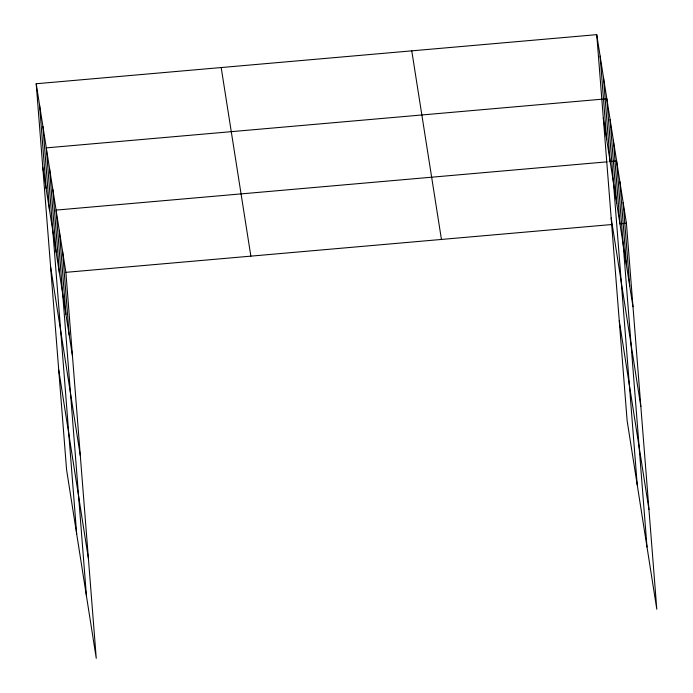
<?xml version="1.0" encoding="UTF-8"?>
<svg xmlns="http://www.w3.org/2000/svg" width="693" height="693" viewBox="0 0 693 693"><rect width="100%" height="100%" fill="white"/><g stroke="black" fill="none" stroke-linecap="round" stroke-linejoin="round"><path stroke-width="1.04" d="M36.201 83.749L65.878 272.34L96.258 658.35L66.58 469.759L36.201 83.749L596.742 34.65L626.42 223.241L656.799 609.251L627.122 420.66L596.742 34.65M607.059 161.841L56.081 210.1L86.46 596.119M609.182 161.66L616.623 161.001L647.002 547.02M65.878 272.34L612.595 224.454M620.044 223.796L626.42 223.241M603.317 118.122L632.986 306.713M611.174 217.957L640.843 406.548M619.265 320.824L648.943 509.416M411.763 50.849L441.441 239.44M221.18 67.542L250.857 256.133M42.767 167.221L72.444 355.812M50.632 267.056L80.301 455.647M58.723 369.923L88.401 558.515M623.154 202.495L629.72 285.966M619.889 181.748L626.463 265.22M613.366 140.263L619.932 223.735M610.1 119.517L616.666 202.988M637.213 484.779L606.834 98.77L46.292 147.869L76.672 533.879M603.473 77.399L610.039 160.871M600.112 56.02L606.678 139.492M62.613 251.594L69.179 335.065M59.347 230.847L65.913 314.319M52.815 189.362L59.39 272.834M49.558 168.616L56.124 252.087M42.931 126.498L49.498 209.97M39.562 105.119L46.136 188.591"/></g></svg>
